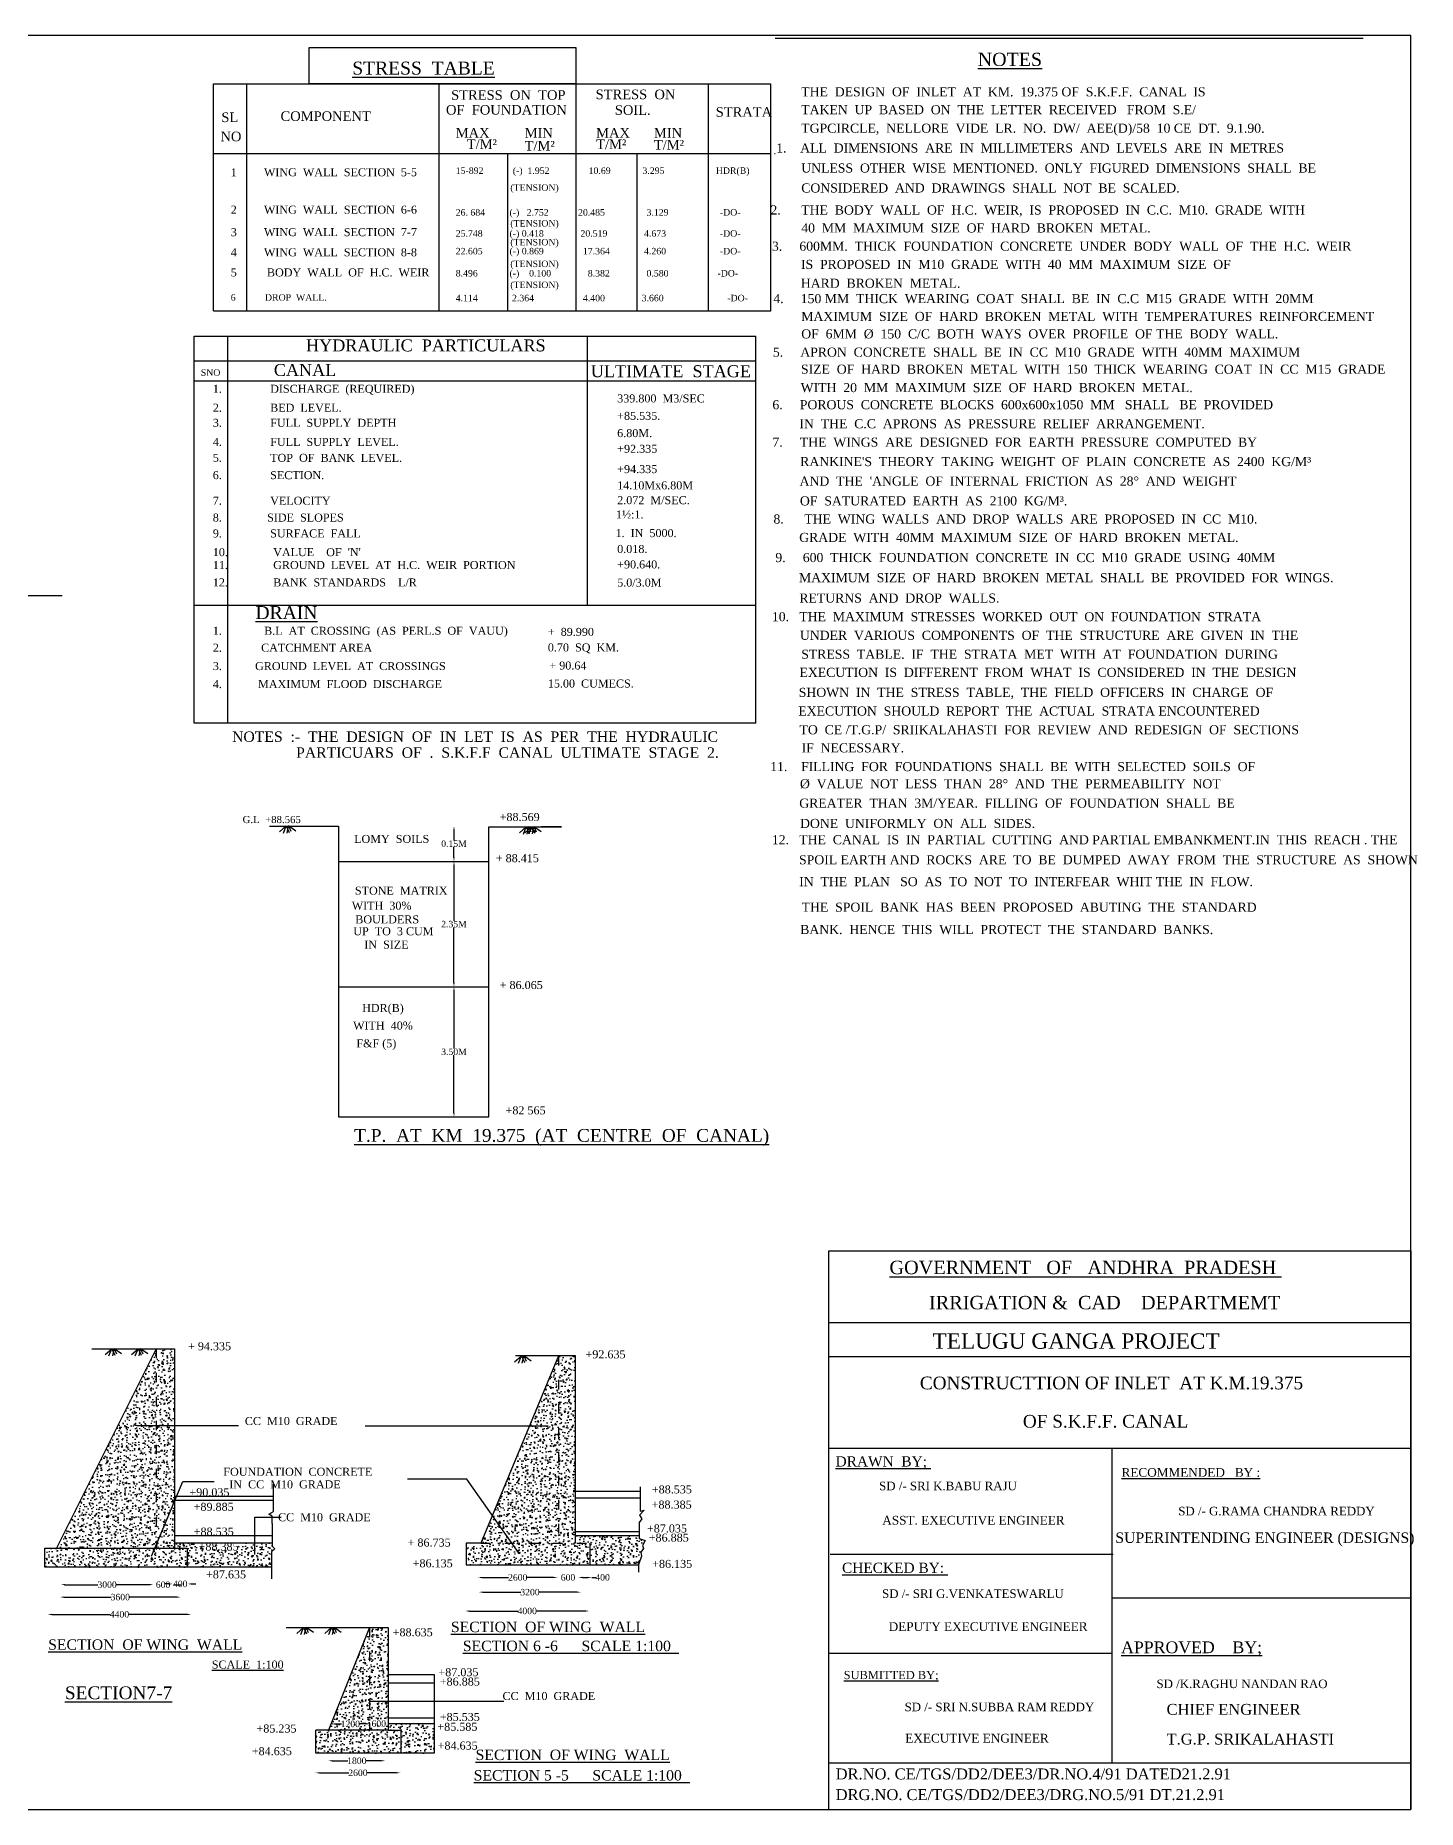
# Model space of a CAD drawing. Header units: millimetres. Extents: x -41669 to -7110, y 1361 to 23536.
# Drawn here: x -24389 to -7110, y 1361 to 23536 of the extents above; entities that cross this region are included whole.
import ezdxf

# ---------------------------------------------------------------- set-up
doc = ezdxf.new("R2010")
doc.units = ezdxf.units.MM
doc.header["$MEASUREMENT"] = 0
doc.header["$PDMODE"] = 66
doc.header["$PDSIZE"] = 170
doc.linetypes.add('ACAD_ISO03W100', pattern=[30, 12, -18])
for name, color, linetype in [('DIM', 5, 'Continuous'), ('DOT LINE', 3, 'ACAD_ISO03W100'), ('DWG. LINE', 1, 'Continuous'), ('HATCH', 2, 'Continuous'), ('RAILING', 4, 'Continuous'), ('TEXT', 7, 'Continuous')]:
    doc.layers.add(name, color=color, linetype=linetype)
doc.layers.add('TITLE', color=7, linetype='Continuous', lineweight=30)
doc.styles.get("Standard").update_dxf_attribs({"font": 'TIMES.TTF', "height": 80})
doc.dimstyles.get("Standard").update_dxf_attribs({"dimtxt": 80, "dimasz": 50, "dimexe": 0.18, "dimexo": 0.0625, "dimgap": 0.09, "dimtad": 0, "dimtih": 1, "dimtoh": 1, "dimdec": 1, "dimzin": 0, "dimdsep": 46, "dimtxsty": 'Standard', "dimcen": 0.09, "dimse1": 1, "dimse2": 1, "dimclrd": 5, "dimclre": 5, "dimclrt": 4, "dimadec": 0, "dimazin": 0, "dimtfac": 1, "dimtdec": 1, "dimtofl": 0, "dimtmove": 0, "dimatfit": 3, "dimfxl": 1, "dimtolj": 1, "dimtzin": 0, "dimarcsym": 0})
pattern_1 = [(50, (0, 0), (143.45204, -12.5504), [15, -165]), (355, (0, 0), (-27.7503, 150.4384), [12, -132]), (100.4514, (11.95, -1.05), (115.7019, 137.8879), [12.748, -140.2284]), (46.1842, (0, 40), (213.4482, -33.1038), [22.5, -247.5]), (96.6356, (17.79, 37.24), (186.9325, 194.8236), [19.122, -210.3426]), (351.1842, (0, 40), (186.9324, 194.8237), [18, -198]), (21, (20, 30), (119.3814, -80.5238), [15, -165]), (326, (20, 30), (48.6631, 145.03), [12, -132]), (71.4514, (29.95, 23.29), (168.0445, 64.5061), [12.748, -140.2284]), (37.5, (0, 0), (2.43197, 66.57877), [0, -130.4, 0, -134, 0, -132.5]), (7.5, (0, 0), (52.6139, 78.88234), [0, -76.4, 0, -127.4, 0, -50.5]), (327.5, (-44.6, 0), (106.76449, -4.51097), [0, -50, 0, -156, 0, -207]), (317.5, (-64.6, 0), (116.63723, 20.021), [0, -65, 0, -103.6, 0, -147])]

# ---------------------------------------------------------------- blocks, each defined once
blk = doc.blocks.new('*D75')
at = {"layer": 'Defpoints', "color": 0}
for p in [(-24072, 4167), (-22916, 4171), (-22916, 4167)]:
    blk.add_point(p, dxfattribs=at)
at = {"layer": 'DIM', "color": 5, "lineweight": -2}
for p, q in [((-24022, 4171), (-23608, 4171)), ((-22966, 4171), (-23380, 4171))]:
    blk.add_line(p, q, dxfattribs=at)
at = {"layer": 'DIM', "color": 5}
for points in [[(-24022, 4180), (-24022, 4163), (-24072, 4171)], [(-22966, 4180), (-22966, 4163), (-22916, 4171)]]:
    blk.add_solid(points, dxfattribs=at)
at = {"layer": 'DIM', "color": 4, "insert": (-23494, 4171), "char_height": 80, "attachment_point": 5}
blk.add_mtext('\\A1;3000', dxfattribs=at)
blk = doc.blocks.new('*D76')
at = {"layer": 'Defpoints', "color": 0}
for p in [(-22915, 4171), (-22674, 4171), (-22674, 4171)]:
    blk.add_point(p, dxfattribs=at)
at = {"layer": 'DIM', "color": 5, "lineweight": -2}
for p, q in [((-22965, 4171), (-23015, 4171)), ((-22624, 4171), (-22574, 4171))]:
    blk.add_line(p, q, dxfattribs=at)
at = {"layer": 'DIM', "color": 5}
for points in [[(-22965, 4180), (-22965, 4163), (-22915, 4171)], [(-22624, 4180), (-22624, 4163), (-22674, 4171)]]:
    blk.add_solid(points, dxfattribs=at)
at = {"layer": 'DIM', "color": 4, "insert": (-22794, 4171), "char_height": 80, "attachment_point": 5}
blk.add_mtext('\\A1;600', dxfattribs=at)
blk = doc.blocks.new('*D77')
at = {"layer": 'Defpoints', "color": 0}
for p in [(-22674, 4171), (-22486, 4180), (-22486, 4171)]:
    blk.add_point(p, dxfattribs=at)
at = {"layer": 'DIM', "color": 5, "lineweight": -2}
for p, q in [((-22724, 4180), (-22774, 4180)), ((-22436, 4180), (-22386, 4180))]:
    blk.add_line(p, q, dxfattribs=at)
at = {"layer": 'DIM', "color": 5}
for points in [[(-22724, 4189), (-22724, 4172), (-22674, 4180)], [(-22436, 4189), (-22436, 4172), (-22486, 4180)]]:
    blk.add_solid(points, dxfattribs=at)
at = {"layer": 'DIM', "color": 4, "insert": (-22580, 4180), "char_height": 80, "attachment_point": 5}
blk.add_mtext('\\A1;400', dxfattribs=at)
blk = doc.blocks.new('*D78')
at = {"layer": 'Defpoints', "color": 0}
for p in [(-24081, 4011), (-22576, 4016), (-22576, 4011)]:
    blk.add_point(p, dxfattribs=at)
at = {"layer": 'DIM', "color": 5, "lineweight": -2}
for p, q in [((-24031, 4016), (-23442, 4016)), ((-22626, 4016), (-23215, 4016))]:
    blk.add_line(p, q, dxfattribs=at)
at = {"layer": 'DIM', "color": 5}
for points in [[(-24031, 4024), (-24031, 4007), (-24081, 4016)], [(-22626, 4024), (-22626, 4007), (-22576, 4016)]]:
    blk.add_solid(points, dxfattribs=at)
at = {"layer": 'DIM', "color": 4, "insert": (-23329, 4016), "char_height": 80, "attachment_point": 5}
blk.add_mtext('\\A1;3600', dxfattribs=at)
blk = doc.blocks.new('*D79')
at = {"layer": 'Defpoints', "color": 0}
for p in [(-24236, 3809), (-22443, 3809), (-22443, 3800)]:
    blk.add_point(p, dxfattribs=at)
at = {"layer": 'DIM', "color": 5, "lineweight": -2}
for p, q in [((-24186, 3800), (-23455, 3800)), ((-22493, 3800), (-23224, 3800))]:
    blk.add_line(p, q, dxfattribs=at)
at = {"layer": 'DIM', "color": 5}
for points in [[(-24186, 3808), (-24186, 3791), (-24236, 3800)], [(-22493, 3808), (-22493, 3791), (-22443, 3800)]]:
    blk.add_solid(points, dxfattribs=at)
at = {"layer": 'DIM', "color": 4, "insert": (-23339, 3800), "char_height": 80, "attachment_point": 5}
blk.add_mtext('\\A1;4400', dxfattribs=at)
blk = doc.blocks.new('*D80')
at = {"layer": 'Defpoints', "color": 0}
for p in [(-20728, 1956), (-20017, 1970), (-20017, 1956)]:
    blk.add_point(p, dxfattribs=at)
at = {"layer": 'DIM', "color": 5, "lineweight": -2}
for p, q in [((-20678, 1970), (-20482, 1970)), ((-20067, 1970), (-20263, 1970))]:
    blk.add_line(p, q, dxfattribs=at)
at = {"layer": 'DIM', "color": 5}
for points in [[(-20678, 1978), (-20678, 1962), (-20728, 1970)], [(-20067, 1978), (-20067, 1962), (-20017, 1970)]]:
    blk.add_solid(points, dxfattribs=at)
at = {"layer": 'DIM', "color": 4, "insert": (-20372, 1970), "char_height": 80, "attachment_point": 5}
blk.add_mtext('\\A1;1800', dxfattribs=at)
blk = doc.blocks.new('*D81')
at = {"layer": 'Defpoints', "color": 0}
for p in [(-20890, 1833), (-19826, 1833), (-19826, 1819)]:
    blk.add_point(p, dxfattribs=at)
at = {"layer": 'DIM', "color": 5, "lineweight": -2}
for p, q in [((-20840, 1819), (-20473, 1819)), ((-19876, 1819), (-20244, 1819))]:
    blk.add_line(p, q, dxfattribs=at)
at = {"layer": 'DIM', "color": 5}
for points in [[(-20840, 1827), (-20840, 1811), (-20890, 1819)], [(-19876, 1827), (-19876, 1811), (-19826, 1819)]]:
    blk.add_solid(points, dxfattribs=at)
at = {"layer": 'DIM', "color": 4, "insert": (-20358, 1819), "char_height": 80, "attachment_point": 5}
blk.add_mtext('\\A1;2600', dxfattribs=at)
blk = doc.blocks.new('*D82')
at = {"layer": 'Defpoints', "color": 0}
for p in [(-20694, 2430), (-20212, 2430), (-20212, 2430)]:
    blk.add_point(p, dxfattribs=at)
at = {"layer": 'DIM', "color": 5, "lineweight": -2}
for p, q in [((-20644, 2430), (-20562, 2430)), ((-20262, 2430), (-20344, 2430))]:
    blk.add_line(p, q, dxfattribs=at)
at = {"layer": 'DIM', "color": 5}
for points in [[(-20644, 2438), (-20644, 2422), (-20694, 2430)], [(-20262, 2438), (-20262, 2422), (-20212, 2430)]]:
    blk.add_solid(points, dxfattribs=at)
at = {"layer": 'DIM', "color": 4, "insert": (-20453, 2430), "char_height": 80, "attachment_point": 5}
blk.add_mtext('\\A1;1200', dxfattribs=at)
blk = doc.blocks.new('*D83')
at = {"layer": 'Defpoints', "color": 0}
for p in [(-20212, 2430), (-19982, 2434), (-19982, 2430)]:
    blk.add_point(p, dxfattribs=at)
at = {"layer": 'DIM', "color": 5, "lineweight": -2}
for p, q in [((-20262, 2434), (-20312, 2434)), ((-19932, 2434), (-19882, 2434))]:
    blk.add_line(p, q, dxfattribs=at)
at = {"layer": 'DIM', "color": 5}
for points in [[(-20262, 2442), (-20262, 2426), (-20212, 2434)], [(-19932, 2442), (-19932, 2426), (-19982, 2434)]]:
    blk.add_solid(points, dxfattribs=at)
at = {"layer": 'DIM', "color": 4, "insert": (-20097, 2434), "char_height": 80, "attachment_point": 5}
blk.add_mtext('\\A1;600', dxfattribs=at)
blk = doc.blocks.new('*D84')
at = {"layer": 'Defpoints', "color": 0}
for p in [(-18858, 4261), (-17861, 4261), (-17861, 4261)]:
    blk.add_point(p, dxfattribs=at)
at = {"layer": 'DIM', "color": 5, "lineweight": -2}
for p, q in [((-18808, 4261), (-18474, 4261)), ((-17911, 4261), (-18245, 4261))]:
    blk.add_line(p, q, dxfattribs=at)
at = {"layer": 'DIM', "color": 5}
for points in [[(-18808, 4269), (-18808, 4253), (-18858, 4261)], [(-17911, 4269), (-17911, 4253), (-17861, 4261)]]:
    blk.add_solid(points, dxfattribs=at)
at = {"layer": 'DIM', "color": 4, "insert": (-18360, 4261), "char_height": 80, "attachment_point": 5}
blk.add_mtext('\\A1;2600', dxfattribs=at)
blk = doc.blocks.new('*D85')
at = {"layer": 'Defpoints', "color": 0}
for p in [(-17861, 4261), (-17600, 4261), (-17600, 4261)]:
    blk.add_point(p, dxfattribs=at)
at = {"layer": 'DIM', "color": 5, "lineweight": -2}
for p, q in [((-17911, 4261), (-17961, 4261)), ((-17550, 4261), (-17500, 4261))]:
    blk.add_line(p, q, dxfattribs=at)
at = {"layer": 'DIM', "color": 5}
for points in [[(-17911, 4269), (-17911, 4253), (-17861, 4261)], [(-17550, 4269), (-17550, 4253), (-17600, 4261)]]:
    blk.add_solid(points, dxfattribs=at)
at = {"layer": 'DIM', "color": 4, "insert": (-17731, 4261), "char_height": 80, "attachment_point": 5}
blk.add_mtext('\\A1;600', dxfattribs=at)
blk = doc.blocks.new('*D86')
at = {"layer": 'Defpoints', "color": 0}
for p in [(-17600, 4261), (-17435, 4262), (-17435, 4261)]:
    blk.add_point(p, dxfattribs=at)
at = {"layer": 'DIM', "color": 5, "lineweight": -2}
for p, q in [((-17550, 4262), (-17485, 4262)), ((-17435, 4262), (-17385, 4262))]:
    blk.add_line(p, q, dxfattribs=at)
at = {"layer": 'DIM', "color": 5}
for points in [[(-17550, 4270), (-17550, 4253), (-17600, 4262)], [(-17485, 4270), (-17485, 4253), (-17435, 4262)]]:
    blk.add_solid(points, dxfattribs=at)
at = {"layer": 'DIM', "color": 4, "insert": (-17299, 4262), "char_height": 80, "attachment_point": 5}
blk.add_mtext('\\A1;400', dxfattribs=at)
blk = doc.blocks.new('*D87')
at = {"layer": 'Defpoints', "color": 0}
for p in [(-18845, 4071), (-17570, 4078), (-17570, 4071)]:
    blk.add_point(p, dxfattribs=at)
at = {"layer": 'DIM', "color": 5, "lineweight": -2}
for p, q in [((-18795, 4078), (-18321, 4078)), ((-17620, 4078), (-18094, 4078))]:
    blk.add_line(p, q, dxfattribs=at)
at = {"layer": 'DIM', "color": 5}
for points in [[(-18795, 4086), (-18795, 4070), (-18845, 4078)], [(-17620, 4086), (-17620, 4070), (-17570, 4078)]]:
    blk.add_solid(points, dxfattribs=at)
at = {"layer": 'DIM', "color": 4, "insert": (-18207, 4078), "char_height": 80, "attachment_point": 5}
blk.add_mtext('\\A1;3200', dxfattribs=at)
blk = doc.blocks.new('*D88')
at = {"layer": 'Defpoints', "color": 0}
for p in [(-19014, 3837), (-17468, 3842), (-17468, 3837)]:
    blk.add_point(p, dxfattribs=at)
at = {"layer": 'DIM', "color": 5, "lineweight": -2}
for p, q in [((-18964, 3842), (-18356, 3842)), ((-17518, 3842), (-18126, 3842))]:
    blk.add_line(p, q, dxfattribs=at)
at = {"layer": 'DIM', "color": 5}
for points in [[(-18964, 3850), (-18964, 3833), (-19014, 3842)], [(-17518, 3850), (-17518, 3833), (-17468, 3842)]]:
    blk.add_solid(points, dxfattribs=at)
at = {"layer": 'DIM', "color": 4, "insert": (-18241, 3842), "char_height": 80, "attachment_point": 5}
blk.add_mtext('\\A1;4000', dxfattribs=at)
blk = doc.blocks.new('*D90')
at = {"layer": 'Defpoints', "color": 0}
for p in [(-19157, 13653), (-19157, 13212), (-19157, 13212)]:
    blk.add_point(p, dxfattribs=at)
at = {"layer": 'DIM', "color": 5, "lineweight": -2}
for p, q in [((-19157, 13603), (-19157, 13474)), ((-19157, 13262), (-19157, 13392))]:
    blk.add_line(p, q, dxfattribs=at)
at = {"layer": 'DIM', "color": 5}
for points in [[(-19165, 13603), (-19149, 13603), (-19157, 13653)], [(-19165, 13262), (-19149, 13262), (-19157, 13212)]]:
    blk.add_solid(points, dxfattribs=at)
at = {"layer": 'DIM', "color": 4, "insert": (-19157, 13433), "char_height": 80, "attachment_point": 5}
blk.add_mtext('\\A1;0.15M', dxfattribs=at)
blk = doc.blocks.new('*D91')
at = {"layer": 'Defpoints', "color": 0}
for p in [(-19157, 13212), (-19157, 11644), (-19157, 11644)]:
    blk.add_point(p, dxfattribs=at)
at = {"layer": 'DIM', "color": 5, "lineweight": -2}
for p, q in [((-19157, 13162), (-19157, 12469)), ((-19157, 11694), (-19157, 12387))]:
    blk.add_line(p, q, dxfattribs=at)
at = {"layer": 'DIM', "color": 5}
for points in [[(-19165, 13162), (-19149, 13162), (-19157, 13212)], [(-19165, 11694), (-19149, 11694), (-19157, 11644)]]:
    blk.add_solid(points, dxfattribs=at)
at = {"layer": 'DIM', "color": 4, "insert": (-19157, 12428), "char_height": 80, "attachment_point": 5}
blk.add_mtext('\\A1;2.35M', dxfattribs=at)
blk = doc.blocks.new('*D92')
at = {"layer": 'Defpoints', "color": 0}
for p in [(-19157, 11644), (-19157, 10018), (-19157, 10018)]:
    blk.add_point(p, dxfattribs=at)
at = {"layer": 'DIM', "color": 5, "lineweight": -2}
for p, q in [((-19157, 11594), (-19157, 10872)), ((-19157, 10068), (-19157, 10790))]:
    blk.add_line(p, q, dxfattribs=at)
at = {"layer": 'DIM', "color": 5}
for points in [[(-19165, 11594), (-19149, 11594), (-19157, 11644)], [(-19165, 10068), (-19149, 10068), (-19157, 10018)]]:
    blk.add_solid(points, dxfattribs=at)
at = {"layer": 'DIM', "color": 4, "insert": (-19157, 10831), "char_height": 80, "attachment_point": 5}
blk.add_mtext('\\A1;3.50M', dxfattribs=at)

msp = doc.modelspace()

# ---------------------------------------------------------------- hatches: boundary and pattern name
at = {"layer": 'HATCH'}
h = msp.add_hatch(dxfattribs=at)
h.set_pattern_fill('AR-CONC', color=256, scale=20, style=0)
h.set_pattern_definition(pattern_1)
h.paths.add_polyline_path([(-22493.26, 4389.14), (-22493.26, 4625.91), (-24271.15, 4625.91), (-24271.15, 4389.14)])
h.paths.add_polyline_path([(-22880.87, 4625.91), (-22880.87, 7120.92), (-24127.64, 4625.91)])
h.paths.add_polyline_path([(-22651.5, 7120.92), (-22880.87, 7120.92), (-22880.87, 4625.91), (-22651.5, 4625.91)])
h = msp.add_hatch(dxfattribs=at)
h.set_pattern_fill('AR-CONC', color=256, scale=20, style=0)
h.set_pattern_definition(pattern_1)
h.paths.add_polyline_path([(-17850.41, 7030.19), (-18819.47, 4691.81), (-17850.41, 4691.81)])
h.paths.add_polyline_path([(-17850.41, 4691.81), (-17639.66, 4691.81), (-17639.66, 7030.19), (-17850.41, 7030.19)])
h.paths.add_polyline_path([(-18819.47, 4691.81), (-19004.51, 4691.81), (-19004.51, 4417.67), (-17452.43, 4417.67), (-17452.43, 4691.81)])
h = msp.add_hatch(dxfattribs=at)
h.set_pattern_fill('AR-CONC', color=256, scale=20, style=0)
h.set_pattern_definition(pattern_1)
h.paths.add_polyline_path([(-21396.38, 4618.13), (-21428.85, 4652.47), (-21428.85, 4695.61), (-22651.5, 4695.61), (-22651.5, 4625.91), (-22493.26, 4625.91), (-22493.26, 4389.14), (-21439.03, 4389.14), (-21439.03, 4582.7)])
h = msp.add_hatch(dxfattribs=at)
h.set_pattern_fill('AR-CONC', color=256, scale=20, style=0)
h.set_pattern_definition(pattern_1)
h.paths.add_polyline_path([(-16849.96, 4417.67), (-16812.25, 4527.58), (-16829.02, 4608.69), (-16767.88, 4722.12), (-16841.53, 4747.16), (-16841.53, 4785.43), (-17639.66, 4785.43), (-17639.66, 4691.81), (-17452.43, 4691.81), (-17452.43, 4417.67)])
h = msp.add_hatch(dxfattribs=at)
h.set_pattern_fill('AR-CONC', color=256, scale=20, style=0)
h.set_pattern_definition(pattern_1)
h.paths.add_polyline_path([(-20724.07, 2353.62), (-20212.41, 2353.62), (-20212.41, 3636.44)])
h.paths.add_polyline_path([(-20212.41, 2353.62), (-19981.7, 2353.62), (-19981.7, 3636.44), (-20212.41, 3636.44)])
h.paths.add_polyline_path([(-19822.32, 2066.51), (-19822.32, 2353.62), (-19981.7, 2353.62), (-20882.23, 2353.62), (-20882.23, 2066.51)])
h.paths.add_polyline_path([(-19981.7, 2433.9), (-19981.7, 2353.62), (-19822.32, 2353.62), (-19822.32, 2066.51), (-19404.75, 2066.51), (-19404.75, 2433.9)])

# ---------------------------------------------------------------- linework, layer by layer
at = {"layer": 'DOT LINE', "ltscale": 10}
for points in [[(-22880.87, 7120.92), (-22880.87, 4610.81)], [(-17850.41, 7030.19), (-17850.41, 4691.81)], [(-18819.47, 4691.81), (-17452.43, 4691.81)], [(-20212.41, 3636.44), (-20212.41, 2353.62)]]:
    msp.add_lwpolyline(points, dxfattribs=at)
at = {"layer": 'DWG. LINE'}
for points in [[(-27001.78, 16512.95), (-26074.72, 16512.95), (-26052.84, 16579.01), (-26023.96, 16481.95), (-25981.08, 16551.02), (-25940.82, 16495.94), (-25881.31, 16537.04), (-24056.36, 16537.04)], [(-21463.28, 13652.35), (-20601.09, 13652.35), (-20601.09, 10017.55), (-18722.45, 10017.55), (-18722.45, 13643.63), (-17811.52, 13643.63), (-18064.52, 13643.63)], [(-20601.09, 13212.39), (-18722.45, 13212.39)], [(-20601.09, 11644.23), (-18722.45, 11644.23)], [(-22880.87, 7120.92), (-24134.97, 4611.24)], [(-23686.64, 7120.92), (-22651.5, 7120.92), (-22651.5, 4611.9)], [(-17850.41, 7030.19), (-18819.47, 4691.81)], [(-17639.66, 4691.81), (-17639.66, 7030.19), (-18385.94, 7030.19)], [(-21428.85, 4936.64), (-21428.85, 5025.72), (-21471.27, 5053.18), (-21414.68, 5087.24), (-21414.68, 5428.87)], [(-17639.66, 5339.15), (-16830.24, 5339.15)], [(-16830.24, 5394.17), (-16830.24, 5089.39), (-16778.15, 5101.23), (-16838.59, 5038.48), (-16810.13, 4995.04), (-16841.53, 4947.68), (-16841.53, 4747.16), (-16767.88, 4722.12), (-16800.88, 4660.9), (-16786.8, 4622.02), (-16822.63, 4577.76), (-16812.25, 4527.58), (-16849.96, 4417.67)], [(-22651.5, 5275.87), (-21414.68, 5275.87)], [(-22651.5, 5228.13), (-21414.68, 5228.13)], [(-17639.66, 5256.08), (-16830.24, 5256.08)], [(-21428.85, 4936.64), (-21428.85, 4652.47), (-21396.38, 4618.13), (-21439.03, 4582.7), (-21439.03, 4245.88)], [(-22651.5, 4784.31), (-21428.67, 4784.31)], [(-22651.5, 4695.61), (-21428.85, 4695.61)], [(-18819.47, 4691.81), (-19004.51, 4691.81), (-19004.51, 4417.67), (-17452.43, 4417.67), (-17452.43, 4691.81)], [(-17639.66, 4834.18), (-16841.53, 4834.18)], [(-17639.66, 4785.43), (-16841.53, 4785.43)], [(-21439.03, 4389.14), (-24271.15, 4389.14), (-24271.15, 4625.91), (-22493.26, 4625.91), (-22493.26, 4389.14)], [(-17452.43, 4417.67), (-16849.96, 4417.67)], [(-16849.96, 4417.67), (-16849.96, 4328.94)], [(-21253.07, 3636.44), (-19981.7, 3636.44), (-19981.7, 2353.62), (-19822.32, 2353.62), (-19822.32, 2066.51)], [(-20212.41, 3636.44), (-20724.07, 2353.62)], [(-19981.7, 3048.39), (-19404.75, 3048.39), (-19404.75, 2414.87), (-19404.75, 2066.51), (-20882.23, 2066.51), (-20882.23, 2353.62)], [(-19981.7, 2945.16), (-19404.75, 2945.16)], [(-19981.7, 2506.73), (-19404.75, 2506.73)], [(-19981.7, 2353.62), (-20882.23, 2353.62)], [(-19981.7, 2433.9), (-19404.75, 2433.9)]]:
    msp.add_lwpolyline(points, dxfattribs=at)
at = {"layer": 'HATCH'}
for points in [[(-21338.25, 13579.88), (-21254.75, 13654.38)], [(-21290.25, 13565.38), (-21254.75, 13654.38), (-21217.25, 13572.88)], [(-21243.75, 13565.38), (-21224.25, 13654.38), (-21196.25, 13590.88)], [(-21133.25, 13589.88), (-21224.25, 13654.38)], [(-18337.35, 13568.36), (-18253.85, 13642.86)], [(-18289.35, 13553.86), (-18253.85, 13642.86), (-18216.35, 13561.36)], [(-18270.94, 13570.05), (-18187.44, 13644.55)], [(-18242.85, 13553.86), (-18223.35, 13642.86), (-18195.35, 13579.36)], [(-18132.35, 13578.36), (-18223.35, 13642.86)], [(-18222.94, 13555.55), (-18187.44, 13644.55), (-18149.94, 13563.05)], [(-18176.44, 13555.55), (-18156.94, 13644.55), (-18128.94, 13581.05)], [(-18065.94, 13580.05), (-18156.94, 13644.55)], [(-23518.6, 7046.42), (-23435.1, 7120.92)], [(-23470.6, 7031.92), (-23435.1, 7120.92), (-23397.6, 7039.42)], [(-23424.1, 7031.92), (-23404.6, 7120.92), (-23376.6, 7057.42)], [(-23313.6, 7056.42), (-23404.6, 7120.92)], [(-23189.34, 7046.42), (-23105.84, 7120.92)], [(-23141.34, 7031.92), (-23105.84, 7120.92), (-23068.34, 7039.42)], [(-23094.84, 7031.92), (-23075.34, 7120.92), (-23047.34, 7057.42)], [(-22984.34, 7056.42), (-23075.34, 7120.92)], [(-18398.29, 6955.69), (-18314.79, 7030.19)], [(-18350.29, 6941.19), (-18314.79, 7030.19), (-18277.29, 6948.69)], [(-18303.79, 6941.19), (-18284.29, 7030.19), (-18256.29, 6966.69)], [(-18193.29, 6965.69), (-18284.29, 7030.19)], [(-21119.97, 3561.94), (-21036.47, 3636.44)], [(-21071.97, 3547.44), (-21036.47, 3636.44), (-20998.97, 3554.94)], [(-21025.47, 3547.44), (-21005.97, 3636.44), (-20977.97, 3572.94)], [(-20914.97, 3571.94), (-21005.97, 3636.44)], [(-20770.5, 3561.94), (-20687, 3636.44)], [(-20722.5, 3547.44), (-20687, 3636.44), (-20649.5, 3554.94)], [(-20676, 3547.44), (-20656.5, 3636.44), (-20628.5, 3572.94)], [(-20565.5, 3571.94), (-20656.5, 3636.44)]]:
    msp.add_lwpolyline(points, dxfattribs=at)
at = {"layer": 'RAILING'}
for p, q in [((-15142.44, 23502.52), (-7788.94, 23502.52)), ((-22162.44, 22929.52), (-15201.37, 22929.52)), ((-22162.44, 20093.24), (-22162.44, 22929.52)), ((-15201.37, 22929.52), (-15201.37, 21629.69)), ((-22403.54, 14941.28), (-22403.54, 19776.74)), ((-15383.54, 14941.28), (-22403.54, 14941.28))]:
    msp.add_line(p, q, dxfattribs=at)
msp.add_lwpolyline([(-20965.94, 23384.52), (-17634.34, 23384.52), (-17634.34, 22929.52), (-20965.94, 22929.52)], close=True, dxfattribs=at)
for points in [[(-22162.44, 22929.52), (-15201.37, 22929.52)], [(-21749.4, 22929.52), (-21749.4, 20093.24)], [(-19347.05, 22929.52), (-19347.05, 20093.24)], [(-17634.34, 22929.52), (-17634.34, 20093.24)], [(-15979.01, 22929.52), (-15979.01, 20093.24)], [(-22162.44, 22060.72), (-15201.37, 22060.72)], [(-18488.56, 22060.72), (-18488.56, 20093.24)], [(-16868.9, 22060.72), (-16868.9, 20093.24)], [(-15148.77, 22060.72), (-15142.44, 22060.72)], [(-15201.37, 21629.69), (-15201.37, 20087.89)], [(-22162.44, 20093.24), (-15201.37, 20093.24)], [(-22403.54, 19776.74), (-15383.54, 19776.74)], [(-21990.5, 19776.74), (-21990.5, 14941.28)], [(-17490.26, 19776.74), (-17490.26, 16414.07)], [(-15383.54, 14941.28), (-15383.54, 19776.74)], [(-22403.54, 19470.45), (-15383.54, 19470.45)], [(-22403.54, 19219.14), (-15383.54, 19219.14)], [(-22403.54, 16414.07), (-15383.54, 16414.07)]]:
    msp.add_lwpolyline(points, dxfattribs=at)
at = {"layer": 'TITLE', "lineweight": 30}
for p, q in [((-14469.34, 8345.02), (-7194.5, 8345.02)), ((-7194.5, 8345.02), (-7194.5, 1360.65)), ((-14469.34, 7449.71), (-7194.5, 7449.71)), ((-14469.34, 7023.11), (-7194.5, 7023.11)), ((-14469.34, 5876.88), (-7194.5, 5876.88)), ((-14454.18, 4552.95), (-10915.89, 4552.95)), ((-14469.34, 3315.31), (-10931.05, 3315.31)), ((-7194.5, 1938.48), (-14469.34, 1938.48)), ((-14469.34, 1360.65), (-7194.5, 1360.65))]:
    msp.add_line(p, q, dxfattribs=at)
at = {"layer": 'TITLE'}
msp.add_lwpolyline([(-7194.5, 23535.5), (-41669.25, 23535.5), (-41669.25, 1360.65), (-7194.5, 1360.65)], close=True, dxfattribs=at)
msp.add_lwpolyline([(-14469.34, 1360.65), (-14469.34, 8345.02)], dxfattribs=at)
at = {"layer": 'TITLE', "lineweight": 30}
for points in [[(-10931.05, 5876.88), (-10931.05, 1938.48)], [(-10931.05, 4006.08), (-7194.5, 4006.08)]]:
    msp.add_lwpolyline(points, dxfattribs=at)

# ---------------------------------------------------------------- texts
at = {"layer": 'TEXT'}
for s, height, p in [('%%UNOTES', 165.145, (-12608.41, 23154.27)), ('%%USTRESS  TABLE', 161.9984, (-20428.73, 23046.66)), ('STRESS  ON  TOP  ', 120, (-19192.46, 22731.56)), ('STRESS  ON', 120, (-17385.97, 22739.38)), ('THE  DESIGN  OF  INLET  AT  KM.  19.375 OF  S.K.F.F.  CANAL  IS', 113.5373, (-14815.08, 22774.55)), ('OF  FOUNDATION', 120, (-19256.89, 22546.5)), ('SOIL.', 120, (-17145.71, 22543.28)), ('STRATA', 120, (-15884.33, 22519.06)), ('TAKEN  UP  BASED  ON  THE  LETTER  RECEIVED   FROM  S.E/', 113.5373, (-14815.08, 22551.09)), ('SL', 120, (-22065.33, 22453.01)), ('COMPONENT', 120, (-21325.12, 22467.39)), ('TGPCIRCLE,  NELLORE  VIDE  LR.  NO.  DW/  AEE(D)/58  10 CE  DT.  9.1.90.', 113.5373, (-14815.08, 22319.71)), ('NO', 120, (-22076.75, 22213.55)), ('MAX', 120, (-19135.11, 22258.57)), ('T/M²', 120, (-18996.94, 22116.76)), ('T/M²', 120, (-18273.44, 22097.23)), ('MIN', 120, (-18273.44, 22258.57)), ('T/M²', 120, (-17379.36, 22115.41)), ('MAX', 120, (-17379.36, 22258.57)), ('T/M²', 120, (-16657.45, 22109.5)), ('MIN', 120, (-16657.45, 22258.57)), ('1.    ALL  DIMENSIONS  ARE  IN  MILLIMETERS  AND  LEVELS  ARE  IN  METRES', 113.5373, (-15128.6, 22072.08)), ('1         WING  WALL  SECTION  5-5', 100, (-21947.87, 21776.07)), ('15-892            (-)  1.952                10.69             3.295                     HDR(B)       ', 80.9992, (-19135.11, 21805.52)), ('UNLESS  OTHER  WISE  MENTIONED.  ONLY  FIGURED  DIMENSIONS  SHALL  BE', 113.5373, (-14815.08, 21822.12)), ('(TENSION)', 80.999, (-18452.04, 21593.85)), ('CONSIDERED  AND  DRAWINGS  SHALL  NOT  BE  SCALED.', 113.5373, (-14815.08, 21572.67)), ('2         WING  WALL  SECTION  6-6', 100, (-21947.87, 21307.91)), ('26. 684          (-)   2.752            20.485                 3.129                     -DO-        ', 80.9992, (-19135.11, 21284.07)), ('2.      THE  BODY  WALL  OF  H.C.  WEIR,  IS  PROPOSED  IN  C.C.  M10.  GRADE  WITH', 113.5373, (-15200.71, 21297.38)), ('3         WING  WALL  SECTION  7-7', 100, (-21947.87, 21027.07)), ('25.748           (-) 0.418               20.519               4.673                      -DO- ', 80.9992, (-19135.11, 21020.68)), ('(TENSION)', 80.999, (-18452.04, 21146.85)), ('40  MM  MAXIMUM  SIZE  OF  HARD  BROKEN  METAL.', 113.5373, (-14815.08, 21072.89)), ('4         WING  WALL  SECTION  8-8', 100, (-21947.87, 20775.6)), ('22.605           (-) 0.869                17.364              4.260                      -DO-        ', 80.9992, (-19135.11, 20799.81)), ('(TENSION)', 80.999, (-18452.04, 20910.85)), ('3.     600MM.  THICK  FOUNDATION  CONCRETE  UNDER  BODY  WALL  OF  THE  H.C.  WEIR', 113.5373, (-15181.64, 20844.77)), ('5          BODY  WALL  OF  H.C.  WEIR', 100, (-21947.87, 20523.83)), ('(TENSION)', 80.999, (-18452.04, 20640.35)), ('IS  PROPOSED  IN  M10  GRADE  WITH  40  MM  MAXIMUM  SIZE  OF', 113.5373, (-14818.6, 20617.46)), ('8.496             (-)    0.100               8.382               0.580                    -DO-     ', 80.9992, (-19135.11, 20522.52)), ('(TENSION)', 80.999, (-18452.04, 20377.85)), ('HARD  BROKEN  METAL.', 113.5373, (-14820.61, 20382.06)), ('6            DROP  WALL.', 80.9992, (-21947.87, 20220.25)), ('4.114              2.364                    4.400               3.660                          -DO-     ', 80.9992, (-19135.11, 20213.32)), ('4.     150 MM  THICK  WEARING  COAT  SHALL  BE  IN  C.C  M15  GRADE  WITH  20MM', 113.5373, (-15164.29, 20189.73)), ('MAXIMUM  SIZE  OF  HARD  BROKEN  METAL  WITH  TEMPERATURES  REINFORCEMENT', 113.5373, (-14815.08, 19967.1)), ('HYDRAULIC  PARTICULARS', 150, (-21006.64, 19586.74)), ('OF  6MM  %%C  150  C/C  BOTH  WAYS  OVER  PROFILE  OF THE  BODY  WALL.', 113.5373, (-14815.08, 19748.95)), ('5.     APRON  CONCRETE  SHALL  BE  IN  CC  M10  GRADE  WITH  40MM  MAXIMUM', 113.5373, (-15169.87, 19520.84)), ('SNO', 80.999, (-22322.38, 19281.44)), ('CANAL', 150, (-21409.24, 19279.26)), ('ULTIMATE  STAGE', 150, (-17445.85, 19264.02)), ('SIZE  OF  HARD  BROKEN  METAL  WITH  150  THICK  WEARING  COAT  IN  CC  M15  GRADE', 113.5373, (-14818.86, 19307.49)), ('1.                DISCHARGE  (REQUIRED)', 100, (-22172.28, 19069.46)), ('WITH  20  MM  MAXIMUM  SIZE  OF  HARD  BROKEN  METAL.', 113.5373, (-14822.65, 19077.09)), ('2.                BED  LEVEL.     ', 100, (-22172.28, 18832.93)), ('339.800  M3/SEC', 100, (-17116.16, 18948.94)), ('6.     POROUS  CONCRETE  BLOCKS  600x600x1050  MM   SHALL   BE  PROVIDED  ', 113.5373, (-15175.67, 18863.82)), ('3.                FULL  SUPPLY  DEPTH            ', 100, (-22172.28, 18644.13)), ('+85.535.', 100, (-17116.16, 18730.69)), ('IN  THE  C.C  APRONS  AS  PRESSURE  RELIEF  ARRANGEMENT.', 113.5373, (-14838.36, 18625.7)), ('4.                FULL  SUPPLY  LEVEL.     ', 100, (-22172.28, 18405.29)), ('6.80M.', 100, (-17116.16, 18515.28)), ('+92.335', 100, (-17116.16, 18318.99)), ('7.     THE  WINGS  ARE  DESIGNED  FOR  EARTH  PRESSURE  COMPUTED  BY', 113.5373, (-15175.67, 18395.2)), ('5.                TOP  OF  BANK  LEVEL.', 100, (-22172.28, 18206.22)), ("RANKINE'S  THEORY  TAKING  WEIGHT  OF  PLAIN  CONCRETE  AS  2400  KG/M³", 113.5373, (-14827.81, 18152.84)), ('6.                SECTION.    ', 100, (-22172.28, 17989.9)), ('+94.335', 100, (-17116.16, 18065.39)), ('14.10Mx6.80M', 100, (-17116.16, 17862.27)), ("AND  THE  'ANGLE  OF  INTERNAL  FRICTION  AS  28%%D  AND  WEIGHT", 113.5373, (-14836.29, 17908.92)), ('7.                VELOCITY   ', 100, (-22172.28, 17670.36)), ('2.072  M/SEC.', 100, (-17116.16, 17677.09)), ('OF  SATURATED  EARTH  AS  2100  KG/M³.', 113.5373, (-14832.05, 17661.46)), ('8.               SIDE  SLOPES      ', 100, (-22172.28, 17459.65)), ('  1½:1.  ', 100, (-17207.2, 17497.98)), (' 8.      THE  WING  WALLS  AND  DROP  WALLS  ARE  PROPOSED  IN  CC  M10.', 113.5373, (-15205.37, 17434.83)), ('9.                SURFACE  FALL  ', 100, (-22172.28, 17261.31)), ('1.  IN  5000.', 100, (-17136.84, 17265.56)), ('GRADE  WITH  40MM  MAXIMUM  SIZE  OF  HARD  BROKEN  METAL.', 113.5373, (-14840.54, 17204.68)), ("10.               VALUE    OF  'N'  ", 100, (-22172.28, 17027.18)), ('0.018.', 100, (-17116.16, 17067.52)), ('11.               GROUND  LEVEL  AT  H.C.  WEIR  PORTION', 100, (-22172.28, 16866.43)), ('+90.640.', 100, (-17116.16, 16874.07)), ('9.     600  THICK  FOUNDATION  CONCRETE  IN  CC  M10  GRADE  USING  40MM', 113.5373, (-15138.87, 16953.04)), ('12.               BANK  STANDARDS    L/R  ', 100, (-22172.28, 16648.9)), ('5.0/3.0M', 100, (-17116.16, 16646.91)), ('MAXIMUM  SIZE  OF  HARD  BROKEN  METAL  SHALL  BE  PROVIDED  FOR  WINGS.', 113.5373, (-14843.61, 16701.12)), ('RETURNS  AND  DROP  WALLS.', 113.5373, (-14838.85, 16446.73)), ('%%UDRAIN', 161.998, (-21638.54, 16240.95)), ('10.   THE  MAXIMUM  STRESSES  WORKED  OUT  ON  FOUNDATION  STRATA', 113.5373, (-15182.1, 16213.68)), ('1.              B.L  AT  CROSSING  (AS  PERL.S  OF  VAUU)', 100, (-22172.28, 16044.65)), ('+  89.990', 100, (-17983.43, 16030.86)), ('UNDER  VARIOUS  COMPONENTS  OF  THE  STRUCTURE  ARE  GIVEN  IN  THE', 113.5373, (-14831.96, 15981.29)), ('2.             CATCHMENT AREA', 100, (-22172.28, 15832.99)), ('0.70  SQ  KM.', 100, (-17983.43, 15836.45)), ('STRESS  TABLE.  IF  THE  STRATA  MET  WITH  AT  FOUNDATION  DURING', 113.5373, (-14815.08, 15744.84)), ('3.           GROUND  LEVEL  AT  CROSSINGS  ', 100, (-22172.28, 15603.45)), ('+ 90.64', 100, (-17963.8, 15609.96)), ('EXECUTION  IS  DIFFERENT  FROM  WHAT  IS  CONSIDERED  IN  THE  DESIGN', 113.5373, (-14836.77, 15517.89)), ('4.            MAXIMUM  FLOOD  DISCHARGE    ', 100, (-22172.28, 15378.57)), ('15.00  CUMECS.', 100, (-17983.43, 15385.16)), ('SHOWN  IN  THE  STRESS  TABLE,  THE  FIELD  OFFICERS  IN  CHARGE  OF', 113.5373, (-14846.18, 15267.81)), ('EXECUTION  SHOULD  REPORT  THE  ACTUAL  STRATA ENCOUNTERED', 113.5373, (-14851.37, 15034.55)), ('TO  CE /T.G.P/  SRIIKALAHASTI  FOR  REVIEW  AND  REDESIGN  OF  SECTIONS', 113.5373, (-14836.82, 14800.51)), ('NOTES  :-  THE  DESIGN  OF  IN  LET  IS  AS  PER  THE  HYDRAULIC', 130, (-21931.18, 14706.08)), ('PARTICUARS  OF  .  S.K.F.F  CANAL  ULTIMATE  STAGE  2.', 130, (-21130.99, 14507.37)), ('IF  NECESSARY.', 113.5373, (-14811.06, 14574.43)), ('11.    FILLING  FOR  FOUNDATIONS  SHALL  BE  WITH  SELECTED  SOILS  OF', 113.5373, (-15203.13, 14340.16)), ('%%C  VALUE  NOT  LESS  THAN  28%%D  AND  THE  PERMEABILITY  NOT  ', 113.5373, (-14831.51, 14125.63)), ('GREATER  THAN  3M/YEAR.  FILLING  OF  FOUNDATION  SHALL  BE', 113.5373, (-14839.93, 13883.43)), ('G.L  +88.565', 89.3252, (-21799.75, 13690.6)), ('+88.569', 100, (-18585.96, 13716.49)), ('LOMY  SOILS', 100, (-20405.1, 13442.91)), ('12.   THE  CANAL  IS  IN  PARTIAL  CUTTING  AND PARTIAL EMBANKMENT.IN  THIS  REACH . THE ', 113.5373, (-15182.76, 13425.98)), ('DONE  UNIFORMLY  ON  ALL  SIDES.', 113.5373, (-14830, 13629.76)), ('+ 88.415', 100, (-18634.15, 13202.1)), ('SPOIL EARTH AND  ROCKS  ARE  TO  BE  DUMPED  AWAY  FROM  THE  STRUCTURE  AS  SHOWN', 113.5373, (-14842.51, 13175.38)), ('STONE  MATRIX', 100, (-20395.48, 12796.37)), ('IN  THE  PLAN   SO  AS  TO  NOT  TO  INTERFEAR  WHIT THE  IN  FLOW.', 113.5373, (-14840.7, 12901.88)), ('WITH  30%%%', 100, (-20434.43, 12608.66)), ('THE  SPOIL  BANK  HAS  BEEN  PROPOSED  ABUTING  THE  STANDARD', 113.5373, (-14810.2, 12582.68)), ('BOULDERS', 100, (-20390.9, 12436.97)), ('BANK.  HENCE  THIS  WILL  PROTECT  THE  STANDARD  BANKS.', 113.5373, (-14828.04, 12303.57)), ('UP  TO  3 CUM', 100, (-20415.91, 12288.97)), ('IN  SIZE', 100, (-20278.43, 12121.86)), ('+ 86.065', 100, (-18585.43, 11616.32)), ('HDR(B)', 100, (-20305.1, 11329.47)), ('WITH  40%%%', 100, (-20417.82, 11110.01)), ('F&F (5)', 100, (-20377.36, 10887.67)), ('+82 565', 100, (-18512.12, 10050.81)), ('+ 94.335', 100, (-22481.93, 7101.31)), ('+92.635', 100, (-17512.44, 7000.7)), ('CC  M10  GRADE', 100, (-21771.32, 6166.6)), ('FOUNDATION  CONCRETE', 100, (-22040.69, 5532.78)), ('+90.035', 100, (-22464.43, 5275.97)), ('IN  CC  M10  GRADE', 100, (-21966.18, 5374.96)), ('+88.535', 100, (-16683.09, 5311.99)), ('+89.885', 100, (-22411.99, 5094.37)), ('+88.385', 100, (-16685.14, 5122.29)), ('+88.535', 100, (-22410.75, 4784.42)), ('CC  M10  GRADE', 100, (-21356.79, 4963.95)), ('+87.035', 100, (-16744.39, 4823.99)), ('+88.385', 100, (-22350.03, 4598.04)), ('+ 86.735', 100, (-19736.78, 4647.82)), ('+86.885', 100, (-16721.98, 4709.36)), ('+86.135', 100, (-19673.31, 4388.58)), ('+86.135', 100, (-16679.11, 4380.96)), ('+87.635', 100, (-22257.07, 4249.7)), ('+88.635', 100, (-19923.01, 3526.23)), ('+87.035', 100, (-19351.14, 3026.92)), ('+86.885', 100, (-19334.42, 2909.97)), ('CC  M10  GRADE', 100, (-18549.79, 2729.38)), ('+85.585', 100, (-19364.52, 2344.2)), ('+85.535', 100, (-19334.42, 2467.82)), ('+85.235', 100, (-21626.08, 2323.06)), ('+84.635', 100, (-21684.9, 2039.92)), ('+84.635', 100, (-19361.17, 2110.31))]:
    msp.add_text(s, height=height, dxfattribs=at).set_placement(p)
at = {"layer": 'TITLE'}
for s, height, p in [('%%UT.P.  AT  KM  19.375  (AT  CENTRE  OF  CANAL)', 160, (-20405.11, 9706.97)), ('%%USECTION  OF WING  WALL', 130, (-19195.08, 3578.31)), ('%%USECTION  OF WING  WALL', 130, (-24230.55, 3357.22)), ('%%USECTION 6 -6      SCALE 1:100  ', 130, (-19046.44, 3340.77)), ('%%USCALE  1:100', 100, (-22184.63, 3122.73)), ('%%USECTION7-7', 160, (-24021.57, 2739.78)), ('%%USECTION  OF WING  WALL', 130, (-18886.3, 1979.22)), ('%%USECTION 5 -5      SCALE 1:100  ', 130, (-18909.95, 1723.25))]:
    msp.add_text(s, height=height, dxfattribs=at).set_placement(p)
at = {"layer": 'TITLE', "lineweight": 30}
for s, height, p in [('%%UGOVERNMENT   OF   ANDHRA  PRADESH ', 167.5425, (-13712.29, 8052.72)), ('IRRIGATION &  CAD    DEPARTMEMT ', 167.5425, (-13217.9, 7613.33)), ('TELUGU GANGA PROJECT', 192.7334, (-13174.31, 7120.11)), ('CONSTRUCTTION OF INLET  AT K.M.19.375', 159.0692, (-13332.18, 6612.86)), ('OF S.K.F.F. CANAL', 159.0692, (-12044.58, 6134.07)), ('%%UDRAWN  BY; ', 127.2645, (-14385.76, 5648.14)), ('%%URECOMMENDED   BY :', 109.2156, (-10810.38, 5519.64)), ('SD /- SRI K.BABU RAJU', 106.61, (-13841.59, 5351.66)), ('SD /- G.RAMA CHANDRA REDDY', 106.61, (-10101.63, 5037.56)), ('ASST. EXECUTIVE ENGINEER', 109.368, (-13802.25, 4921.89)), ('SUPERINTENDING ENGINEER (DESIGNS)', 130.3109, (-10887.95, 4693.28)), ('%%UCHECKED BY: ', 127.2645, (-14305.56, 4318.47)), ('SD /- SRI G.VENKATESWARLU', 106.61, (-13804.85, 4005.47)), ('DEPUTY EXECUTIVE ENGINEER', 109.368, (-13722.05, 3592.22)), ('%%UAPPROVED    BY;', 146.8436, (-10816.22, 3314.93)), ('%%USUBMITTED BY;', 102.7911, (-14284.67, 2990.39)), ('SD /K.RAGHU NANDAN RAO', 106.61, (-10373.46, 2878.29)), ('SD /- SRI N.SUBBA RAM REDDY', 106.61, (-13523.27, 2589.56)), ('CHIEF ENGINEER', 136.3451, (-10247.53, 2544.22)), ('EXECUTIVE ENGINEER', 109.368, (-13514.62, 2197.58)), ('T.G.P. SRIKALAHASTI', 136.3451, (-10247.53, 2172.83)), ('DR.NO. CE/TGS/DD2/DEE3/DR.NO.4/91 DATED21.2.91', 136.3451, (-14385.06, 1737.19)), ('DRG.NO. CE/TGS/DD2/DEE3/DRG.NO.5/91 DT.21.2.91', 136.3451, (-14385.06, 1478.89))]:
    msp.add_text(s, height=height, dxfattribs=at).set_placement(p)

# ---------------------------------------------------------------- dimensions: what is measured, and where the dimension line sits
at = {"layer": 'DIM'}
for p1, p2, distance, text, picture, middle in [((-19156.98, 13653.47), (-19156.98, 13212.39), 0, '0.15M', '*D90', (-19156.98, 13432.93)), ((-19156.98, 13212.39), (-19156.98, 11644.23), 0, '2.35M', '*D91', (-19156.98, 12428.31)), ((-19156.98, 11644.23), (-19156.98, 10017.55), 0, '3.50M', '*D92', (-19156.98, 10830.89)), ((-24071.7, 4167.1), (-22916.07, 4167.1), 4.24, '3000', '*D75', (-23493.88, 4171.34)), ((-22914.62, 4171.1), (-22674.33, 4171.1), 0.24, '600', '*D76', (-22794.48, 4171.34)), ((-22674.33, 4171.34), (-22485.76, 4171.34), 8.91, '400', '*D77', (-22580.05, 4180.25)), ((-18857.95, 4261.32), (-17861.1, 4261.32), -0.32, '2600', '*D84', (-18359.52, 4261)), ((-17861.1, 4261), (-17599.93, 4261), 0, '600', '*D85', (-17730.51, 4261)), ((-17599.93, 4261), (-17435.16, 4261), 0.51, '400', '*D86', (-17299.5, 4261.51)), ((-24081.48, 4010.99), (-22575.8, 4010.99), 4.74, '3600', '*D78', (-23328.64, 4015.73)), ((-18845.06, 4071.12), (-17569.82, 4071.12), 6.94, '3200', '*D87', (-18207.44, 4078.06)), ((-24235.67, 3809.15), (-22443.08, 3809.15), -9.48, '4400', '*D79', (-23339.38, 3799.68)), ((-19014.11, 3837.01), (-17468.08, 3837.01), 4.62, '4000', '*D88', (-18241.1, 3841.64)), ((-20693.58, 2430.07), (-20212.41, 2430.07), 0, '1200', '*D82', (-20452.99, 2430.07)), ((-20212.41, 2430.07), (-19981.7, 2430.07), 3.83, '600', '*D83', (-20097.05, 2433.9)), ((-20727.63, 1955.73), (-20017.37, 1955.73), 14.15, '1800', '*D80', (-20372.5, 1969.88)), ((-20890.45, 1833.14), (-19826.23, 1833.14), -14.15, '2600', '*D81', (-20358.34, 1818.99))]:
    dim = msp.add_aligned_dim(p1=p1, p2=p2, distance=distance, text=text, dimstyle='Standard', dxfattribs=at)
    dim.commit()
    dim.dimension.update_dxf_attribs({"geometry": picture, "text_midpoint": middle})

# ---------------------------------------------------------------- leaders
for points in [[(-23120.67, 6161.41), (-21850.96, 6161.41)], [(-17980.58, 6154.07), (-20268.02, 6154.07)], [(-22940.26, 4529.13), (-22547.04, 5459.88), (-22153.72, 5459.88)], [(-18342.64, 4561.46), (-18997.3, 5488.07), (-19738.15, 5488.07)], [(-21646.15, 4548.68), (-21646.15, 5014.31), (-21315.71, 5014.31)], [(-20212.41, 2715.32), (-18532.54, 2715.32)]]:
    msp.add_leader(points, dimstyle='Standard', override={"dimgap": 0.09, "dimtad": 0}, dxfattribs=at)

doc.saveas('drawing.dxf')
